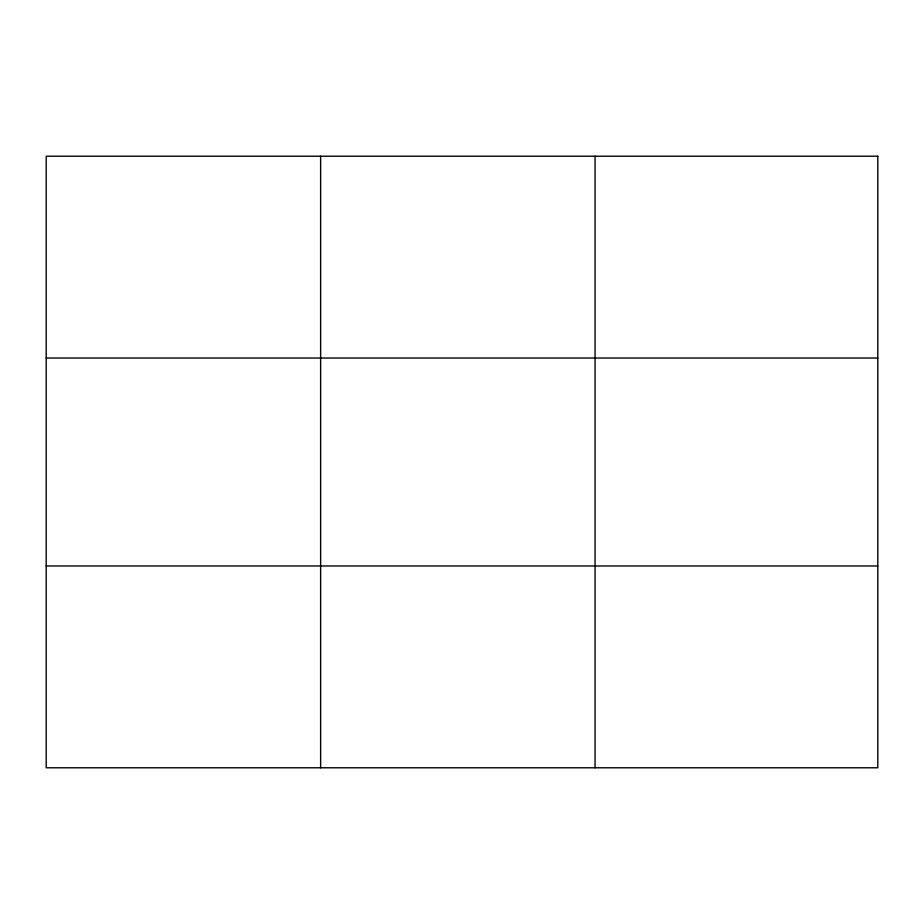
<?xml version="1.0" encoding="UTF-8"?>
<svg xmlns="http://www.w3.org/2000/svg" width="924" height="924" viewBox="0 0 924 924"><rect width="100%" height="100%" fill="white"/><g stroke="black" fill="none" stroke-linecap="round" stroke-linejoin="round"><path stroke-width="1.39" d="M320.628 767.786L320.628 156.214M595.056 767.786L595.056 156.214M46.2 358.027L877.8 358.027M46.2 565.973L877.8 565.973M877.8 156.214L877.8 767.786L46.2 767.786L46.2 156.214L877.8 156.214"/></g></svg>
